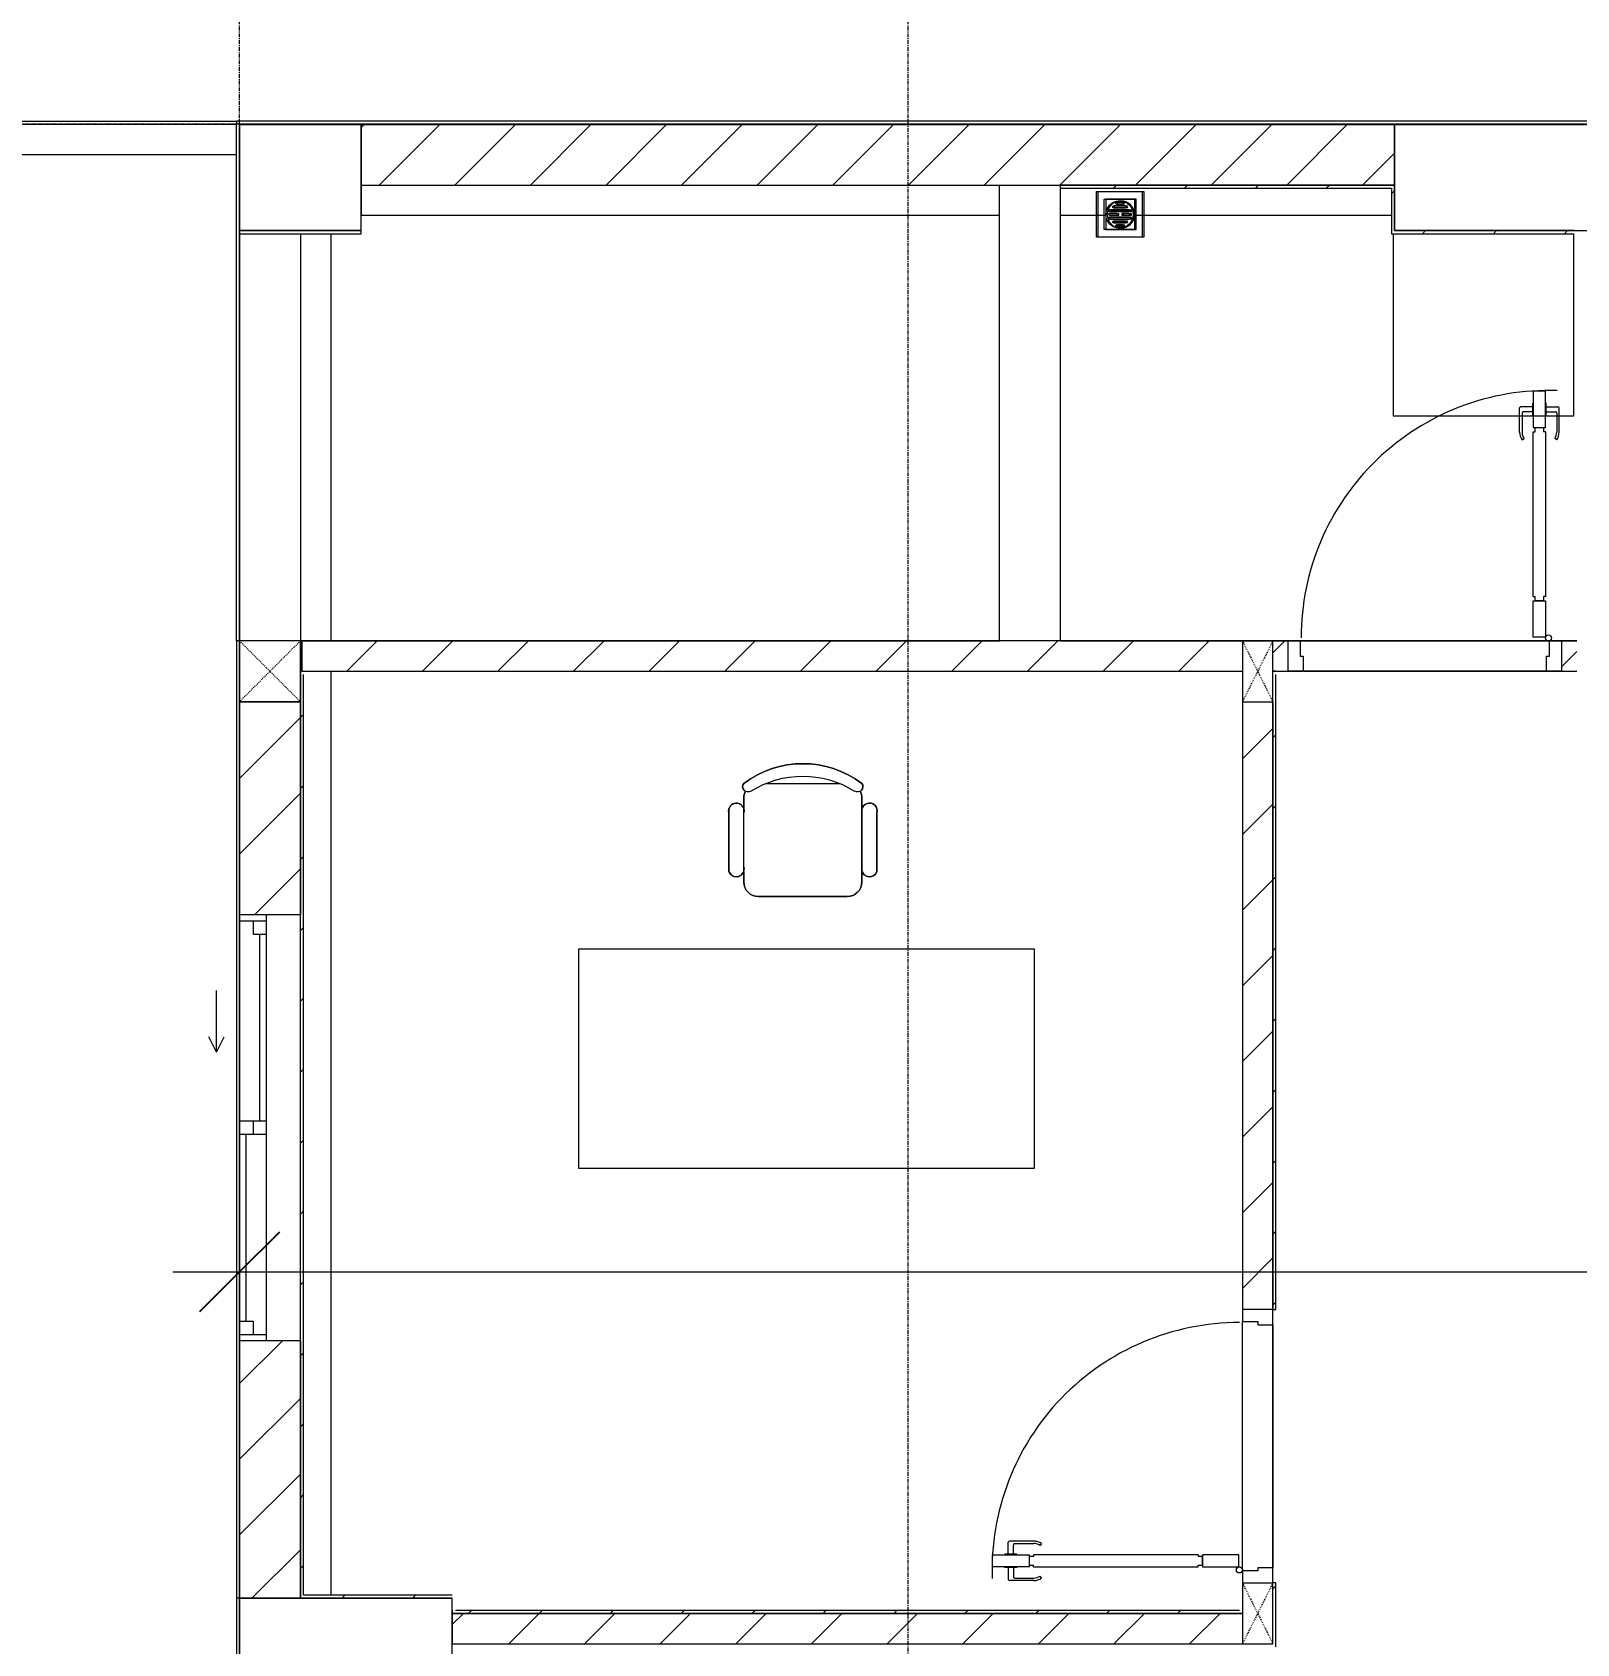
# Model space of a CAD drawing. Header units: millimetres. Extents: x 5357 to 201988, y -16345 to 109895.
# Drawn here: x 105270 to 110353, y 73237 to 78540 of the extents above; entities that cross this region are included whole.
import ezdxf

# ---------------------------------------------------------------- set-up
doc = ezdxf.new("R2010")
doc.units = ezdxf.units.MM
doc.linetypes.add('Dash', pattern=[6, 3, -3])
doc.linetypes.add('Grid Line', pattern=[22.225, 12.7, -3.175, 3.175, -3.175])
for name, color, linetype, lineweight in [('0-1', 7, 'Continuous', 5), ('A-ANNO-DIMS', 211, 'Continuous', 9), ('A-ANNO-DIMS-220', 211, 'Continuous', 9), ('A-CLNG', 13, 'Continuous', 9), ('A-DETL-GENF-1', 53, 'Continuous', 9), ('A-DETL-THIN', 151, 'Continuous', 9), ('A-DOOR-1', 53, 'Continuous', 9), ('A-FLOR-1', 10, 'Continuous', 9), ('A-FLOR-2', 53, 'Continuous', 9), ('A-GLAZ', 151, 'Continuous', 9), ('A-WALL', 113, 'Continuous', 9), ('A-WALL-1', 9, 'Continuous', 18), ('A-WALL-2', 53, 'Continuous', 9), ('A-WALL-4', 113, 'Continuous', 18), ('A-WALL-PATT-1', 10, 'Continuous', 9), ('A-WALL-PATT-2', 53, 'Continuous', 9), ('A-WALL-PATT-3', 111, 'Continuous', 9), ('G-IMPT', 8, 'Continuous', 9), ('G-IMPT-1', 254, 'Continuous', 9), ('I-FURN', 30, 'Continuous', 9), ('I-FURN-1', 53, 'Continuous', 9), ('I-WALL-1', 9, 'Continuous', 18), ('I-WALL-3', 2, 'Continuous', 18), ('L-SITE-WALL-1', 10, 'Continuous', 9), ('M-EQPM', 50, 'Continuous', 9), ('M-EQPM-1', 53, 'Continuous', 9), ('S-COLS', 52, 'Continuous', 9), ('S-COLS-2', 9, 'Continuous', 18), ('S-COLS-4', 53, 'Continuous', 9), ('S-COLS-5', 52, 'Continuous', 18), ('S-COLS-6', 52, 'Dash', 9), ('S-COLS-HDLN', 52, 'Dash', 9), ('S-COLS-HDLN-1', 53, 'Dash', 9), ('S-GRID-1', 1, 'Grid Line', 9)]:
    doc.layers.add(name, color=color, linetype=linetype, lineweight=lineweight)
doc.styles.add('Arial_4', font='arial_0.ttf', dxfattribs={"width": 0.9, "height": 660})
doc.dimstyles.new('1_Dim_chi_tiet_khu_đất_2', dxfattribs={"dimscale": 304.8, "dimtxt": 673.371204, "dimasz": 0.866142, "dimexe": 0.721785, "dimexo": 0.0625, "dimgap": 0.072178, "dimtad": 1, "dimdec": 0, "dimrnd": 5, "dimzin": 0, "dimdsep": 46, "dimtxsty": 'Arial_4', "dimblk1": 'OBLIQUE', "dimblk2": 'OBLIQUE', "dimsah": 1, "dimcen": 0.09, "dimdle": 0.721785, "dimazin": 0, "dimtfac": 1, "dimtdec": 4, "dimtix": 1, "dimtmove": 0, "dimatfit": 3, "dimfxl": 2.165354, "dimfxlon": 1, "dimtvp": 1, "dimtolj": 1, "dimtzin": 0, "dimarcsym": 2})
pattern_1 = [(45, (0, 0), (-124.4508, 124.4508), [])]
pattern_2 = [(45, (0, 0), (-116.67262, 116.67262), [])]

# ---------------------------------------------------------------- blocks, each defined once
blk = doc.blocks.new('NCV_TKTC_KET CAU_rvt-1-TKCS_MB SÂN ĐƯỜNG NỘI BỘ')
at = {"layer": 'A-FLOR-1'}
for p, q in [((106152.6, 76536.9), (106157.6, 76536.9)), ((106157.6, 76536.9), (106152.6, 76536.9)), ((106152.6, 76536.9), (106157.6, 76536.9)), ((106157.6, 76536.9), (108452.6, 76536.9)), ((108452.6, 76536.9), (106157.6, 76536.9)), ((108244.1, 76536.9), (108452.6, 76536.9)), ((108652.6, 76536.9), (109402.6, 76536.9)), ((109402.6, 76536.9), (108652.6, 76536.9)), ((108652.6, 76536.9), (109402.6, 76536.9)), ((109402.6, 76536.9), (109442.6, 76536.9)), ((109442.6, 76536.9), (109402.6, 76536.9)), ((109402.6, 76536.9), (109442.6, 76536.9)), ((109442.6, 76536.9), (110262.6, 76536.9)), ((110262.6, 76536.9), (109442.6, 76536.9)), ((109442.6, 76536.9), (110262.6, 76536.9)), ((110262.6, 76536.9), (110302.6, 76536.9)), ((110302.6, 76536.9), (110262.6, 76536.9)), ((110262.6, 76536.9), (110302.6, 76536.9)), ((110302.6, 76536.9), (110352.6, 76536.9)), ((110352.6, 76536.9), (110302.6, 76536.9)), ((110302.6, 76536.9), (110352.6, 76536.9))]:
    blk.add_line(p, q, dxfattribs=at)
at = {"layer": 'A-FLOR-2'}
blk.add_line((106157.6, 76536.9), (106152.6, 76536.9), dxfattribs=at)
at = {"layer": 'L-SITE-WALL-1'}
blk.add_line((106352.6, 78036.9), (106352.6, 77936.9), dxfattribs=at)
at = {"layer": 'S-COLS-2'}
for p, q in [((106352.6, 78236.9), (105952.6, 78236.9)), ((105952.6, 78235.3), (105952.6, 77886.9)), ((106352.6, 77886.9), (106352.6, 78235.3)), ((110452.5, 78236.9), (109752.5, 78236.9)), ((109752.5, 78235.3), (109752.5, 77886.9)), ((105952.6, 77886.9), (106352.6, 77886.9)), ((109752.5, 77886.9), (110452.5, 77886.9)), ((106652.6, 73386.9), (105952.6, 73386.9)), ((105952.6, 73386.9), (105952.6, 73036.9)), ((106652.6, 73036.9), (106652.6, 73386.9))]:
    blk.add_line(p, q, dxfattribs=at)
blk = doc.blocks.new('DOOR_CW_01 CANH MO-PANEL KINH - DIW_01-900x2200-CỬA GỖ VÂN LAMINATE-553393-TKCS_MB SÂN ĐƯỜNG NỘI BỘ')
at = {"layer": 'A-DETL-GENF-1'}
for p, q in [((-397, 872), (-357, 872)), ((-397, 752), (-397, 872)), ((-357, 872), (-357, 752)), ((-442, 737), (-442, 816.5)), ((-399, 820.5), (-438, 820.5)), ((-434, 799.5), (-434, 737)), ((-399, 803.5), (-430, 803.5)), ((-399, 831.8), (-397, 831.8)), ((-399, 792.2), (-399, 831.8)), ((-397, 792.2), (-397, 831.8)), ((-357, 792.2), (-357, 831.8)), ((-355, 831.8), (-357, 831.8)), ((-355, 792.2), (-355, 831.8)), ((-355, 820.5), (-316, 820.5)), ((-355, 803.5), (-324, 803.5)), ((-320, 799.5), (-320, 737)), ((-312, 737), (-312, 816.5)), ((-397, 792.2), (-399, 792.2)), ((-357, 752), (-397, 752)), ((-363, 752), (-391, 752)), ((-391, 752), (-391, 738)), ((-363, 738), (-363, 752)), ((-357, 792.2), (-355, 792.2)), ((-433.9, 711.2), (-427.3, 715.8)), ((-397, 738), (-391, 738)), ((-397, 738), (-397, 196)), ((-357, 738), (-363, 738)), ((-357, 196), (-357, 738)), ((-320.1, 711.2), (-326.7, 715.8)), ((-397, 196), (-391, 196)), ((-357, 182), (-397, 182)), ((-397, 182), (-397, 62)), ((-391, 196), (-391, 182)), ((-391, 182), (-363, 182)), ((-357, 196), (-363, 196)), ((-363, 182), (-363, 196)), ((-357, 62), (-357, 182)), ((-397, 62), (-357, 62))]:
    blk.add_line(p, q, dxfattribs=at)
blk.add_circle((-407, 60), 10, dxfattribs=at)
for centre, radius, start, end in [((-407, 60), 814, 360, 92), ((-438, 816.5), 4, 90, 180), ((-430, 799.5), 4, 90, 180), ((-324, 799.5), 4, 360, 90), ((-316, 816.5), 4, 0, 90), ((-397, 737), 45, 180, 215), ((-397, 737), 37, 180, 215), ((-357, 737), 37, 325, 0), ((-357, 737), 45, 325, 0)]:
    blk.add_arc(centre, radius, start, end, dxfattribs=at)
at = {"layer": 'A-DOOR-1'}
for p, q in [((-410, 50), (-450, 50)), ((-450, 50), (-450, -50)), ((-410, 0), (-410, 50)), ((-400, 0), (-410, 0)), ((-407, 50), (-382, 50)), ((-400, -50), (-400, 0)), ((410, 0), (400, 0)), ((400, 0), (400, -50)), ((450, 50), (410, 50)), ((410, 50), (410, 0)), ((450, -50), (450, 50)), ((-450, -50), (-400, -50)), ((400, -50), (450, -50))]:
    blk.add_line(p, q, dxfattribs=at)
blk = doc.blocks.new('BAN LV A - BAN LV A_dwg_ban hoc2-348006-TKCS_MB SÂN ĐƯỜNG NỘI BỘ')
at = {"layer": 'I-FURN'}
for p, q in [((145.8, 437.4), (-145.8, 437.4)), ((-194.4, 388.8), (-194.4, 113.4)), ((194.4, 113.4), (194.4, 388.8)), ((-243, 354.4), (-243, 162)), ((194.4, 351.4), (194.4, 150.8)), ((243.7, 162), (243.7, 354.4)), ((-120.5, 64.8), (120.5, 64.8))]:
    blk.add_line(p, q, dxfattribs=at)
at = {"layer": 'I-FURN', "flags": 128}
blk.add_lwpolyline([(-737.8, 610.5), (-737.8, 1330.5), (-154.9, 1330.5), (762.2, 1330.5), (762.2, 610.5)], close=True, dxfattribs=at)
at = {"layer": 'I-FURN'}
for centre, radius, start, end in [((-145.8, 388.8), 48.6, 90, 180), ((145.8, 388.8), 48.6, 360, 90), ((-218.7, 347.3), 25.3, 343.7398, 163.7398), ((219.4, 347.3), 25.3, 16.2602, 170.7054), ((-218.7, 154.9), 25.3, 163.7398, 16.2602), ((219.4, 154.9), 25.3, 189.2946, 16.2602), ((-145.8, 113.4), 48.6, 180, 207.5844), ((145.8, 113.4), 48.6, 332.4156, 0), ((-180.2, 75.4), 17.8, 57.9726, 216.6901), ((0, 324), 324, 233.1301, 306.8699), ((0, 359.3), 318.2, 237.5758, 302.4242), ((180.2, 75.4), 17.8, 323.3099, 122.0274)]:
    blk.add_arc(centre, radius, start, end, dxfattribs=at)
blk = doc.blocks.new('BAN LV A - BAN LV A_dwg-348005-TKCS_MB SÂN ĐƯỜNG NỘI BỘ')
at = {"extrusion": (0, 0, -1), "zscale": -1, "rotation": 180}
blk.add_blockref('BAN LV A - BAN LV A_dwg_ban hoc2-348006-TKCS_MB SÂN ĐƯỜNG NỘI BỘ', (-729, 1383.7), dxfattribs=at)
blk = doc.blocks.new('BAN LV A - BAN LV A-348231-TKCS_MB SÂN ĐƯỜNG NỘI BỘ')
at = {"layer": 'I-FURN-1'}
for p, q in [((486, 1221.7), (486, 1029.3)), ((534.6, 1270.3), (534.6, 1235.9)), ((923.4, 1232.9), (923.4, 1270.3)), ((972.7, 1029.3), (972.7, 1221.7)), ((534.6, 1029.3), (534.6, 994.9)), ((923.4, 994.9), (923.4, 1032.3)), ((583.2, 946.3), (874.8, 946.3)), ((1491.2, 773.2), (-8.8, 773.2)), ((-8.8, 773.2), (-8.8, 53.2)), ((1491.2, 53.2), (1491.2, 773.2)), ((-8.8, 53.2), (1491.2, 53.2))]:
    blk.add_line(p, q, dxfattribs=at)
for centre, radius, start, end in [((729, 1059.7), 324, 53.1301, 126.8699), ((548.9, 1308.3), 17.8, 143.3099, 240.596), ((583.2, 1270.3), 48.6, 152.4156, 180), ((909.2, 1308.3), 17.8, 299.404, 36.6901), ((874.8, 1270.3), 48.6, 360, 27.5844), ((510.3, 1228.8), 25.3, 16.2602, 196.2602), ((948.4, 1228.8), 25.3, 343.7398, 170.7054), ((510.3, 1036.4), 25.3, 196.2602, 343.7398), ((948.4, 1036.4), 25.3, 189.2946, 343.7398), ((583.2, 994.9), 48.6, 180, 270), ((874.8, 994.9), 48.6, 270, 360)]:
    blk.add_arc(centre, radius, start, end, dxfattribs=at)
blk.add_blockref('BAN LV A - BAN LV A_dwg-348005-TKCS_MB SÂN ĐƯỜNG NỘI BỘ', (0, 0))
blk = doc.blocks.new('MAY GIAT - MAY GIAT_dwg-V197-TKCS_MB SÂN ĐƯỜNG NỘI BỘ')
at = {"layer": 'G-IMPT-1'}
blk.add_line((605, 596.6), (5, 596.6), dxfattribs=at)
at = {"layer": 'G-IMPT-1', "flags": 128}
blk.add_lwpolyline([(5, 596.6), (5, 2.3), (605, 2.3)], dxfattribs=at)
blk = doc.blocks.new('MAY GIAT - MAY GIAT-V198-TKCS_MB SÂN ĐƯỜNG NỘI BỘ')
at = {"layer": 'I-FURN-1'}
for p, q in [((5, 596.6), (5, 2.3)), ((605, 596.6), (5, 596.6)), ((5, 2.3), (605, 2.3))]:
    blk.add_line(p, q, dxfattribs=at)
blk.add_blockref('MAY GIAT - MAY GIAT_dwg-V197-TKCS_MB SÂN ĐƯỜNG NỘI BỘ', (0, 0))
blk = doc.blocks.new('THU NUOC - THU NUOC-V103-TKCS_MB SÂN ĐƯỜNG NỘI BỘ')
at = {"layer": 'M-EQPM-1'}
for p, q in [((-66.3, -70.6), (-66.3, 79.4)), ((-66.3, 79.4), (83.7, 79.4)), ((58.7, 54.4), (-41.3, 54.4)), ((-41.3, 54.4), (-41.3, -45.6)), ((58.7, -45.6), (58.7, 54.4)), ((83.7, 79.4), (83.7, -70.6)), ((-23.3, 19.6), (40.9, 19.6)), ((40.9, 13.6), (-23.3, 13.6)), ((-23.3, 7.2), (0.7, 7.2)), ((0.7, 1.2), (-23.3, 1.2)), ((-11, 32.1), (28.5, 32.1)), ((28.5, 26.1), (-11, 26.1)), ((-1.1, 44.5), (18.5, 44.5)), ((18.5, 38.5), (-1.1, 38.5)), ((0.7, 7.2), (0.7, 1.2)), ((16.7, 1.2), (16.7, 7.2)), ((16.7, 7.2), (40.9, 7.2)), ((40.9, 1.2), (16.7, 1.2)), ((-41.3, -45.6), (58.7, -45.6)), ((-23.3, -4.8), (40.9, -4.8)), ((40.9, -10.8), (-23.3, -10.8)), ((-11, -17.3), (28.5, -17.3)), ((28.5, -23.3), (-11, -23.3)), ((-1.1, -29.6), (18.5, -29.6)), ((18.5, -35.6), (-1.1, -35.6)), ((83.7, -70.6), (-66.3, -70.6))]:
    blk.add_line(p, q, dxfattribs=at)
for centre, radius, start, end in [((8.7, 4.4), 45, 0, 180), ((8.7, 4.4), 45, 360, 180), ((8.7, 4.4), 45, 180, 0), ((8.7, 4.4), 45, 180, 360), ((-23.3, 16.6), 3, 90, 270), ((-23.3, 4.2), 3, 90, 270), ((-11, 29.1), 3, 90, 270), ((-1.1, 41.5), 3, 90, 270), ((18.5, 41.5), 3, 270, 90), ((28.5, 29.1), 3, 270, 90), ((40.9, 16.6), 3, 270, 90), ((40.9, 4.2), 3, 270, 90), ((-23.3, -7.8), 3, 90, 270), ((-11, -20.3), 3, 90, 270), ((-1.1, -32.6), 3, 90, 270), ((18.5, -32.6), 3, 270, 90), ((28.5, -20.3), 3, 270, 90), ((40.9, -7.8), 3, 270, 90)]:
    blk.add_arc(centre, radius, start, end, dxfattribs=at)
blk = doc.blocks.new('G1_SOF - BO TRU - 100x200-V112-TKCS_MB SÂN ĐƯỜNG NỘI BỘ')
at = {"layer": 'S-COLS-2'}
for p, q in [((-50, 100), (-50, -100)), ((50, -100), (50, 100)), ((-50, -100), (50, -100))]:
    blk.add_line(p, q, dxfattribs=at)
at = {"layer": 'S-COLS-HDLN-1'}
for p, q in [((50, 100), (-50, -100)), ((-50, 100), (50, -100))]:
    blk.add_line(p, q, dxfattribs=at)
blk = doc.blocks.new('DOOR_CW_01 CANH MO-PANEL KINH - DIG_01-900x2200-CỬA NHÔM KÍNH-400860-TKCS_MB SÂN ĐƯỜNG NỘI BỘ')
at = {"layer": 'A-DETL-GENF-1'}
for p, q in [((-397, -182), (-397, -62)), ((-397, -62), (-357, -62)), ((-357, -62), (-357, -182)), ((-357, -182), (-397, -182)), ((-397, -196), (-391, -196)), ((-397, -738), (-397, -196)), ((-391, -196), (-391, -182)), ((-391, -182), (-363, -182)), ((-363, -182), (-363, -196)), ((-357, -196), (-363, -196)), ((-357, -196), (-357, -738)), ((-442, -737), (-442, -816.5)), ((-434, -799.5), (-434, -737)), ((-433.9, -711.2), (-427.3, -715.8)), ((-397, -738), (-391, -738)), ((-391, -752), (-391, -738)), ((-357, -738), (-363, -738)), ((-363, -738), (-363, -752)), ((-320.1, -711.2), (-326.7, -715.8)), ((-320, -799.5), (-320, -737)), ((-312, -737), (-312, -816.5)), ((-399, -792.2), (-399, -831.8)), ((-397, -792.2), (-399, -792.2)), ((-357, -752), (-397, -752)), ((-397, -752), (-397, -872)), ((-397, -792.2), (-397, -831.8)), ((-363, -752), (-391, -752)), ((-357, -872), (-357, -752)), ((-357, -792.2), (-357, -831.8)), ((-357, -792.2), (-355, -792.2)), ((-355, -792.2), (-355, -831.8)), ((-399, -820.5), (-438, -820.5)), ((-399, -803.5), (-430, -803.5)), ((-399, -831.8), (-397, -831.8)), ((-355, -831.8), (-357, -831.8)), ((-355, -803.5), (-324, -803.5)), ((-355, -820.5), (-316, -820.5)), ((-397, -872), (-357, -872))]:
    blk.add_line(p, q, dxfattribs=at)
blk.add_circle((-407, -60), 10, dxfattribs=at)
for centre, radius, start, end in [((-407, -60), 814, 268, 0), ((-397, -737), 45, 145, 180), ((-397, -737), 37, 145, 180), ((-357, -737), 37, 0, 35), ((-357, -737), 45, 360, 35), ((-438, -816.5), 4, 180, 270), ((-430, -799.5), 4, 180, 270), ((-324, -799.5), 4, 270, 0), ((-316, -816.5), 4, 270, 0)]:
    blk.add_arc(centre, radius, start, end, dxfattribs=at)
at = {"layer": 'A-DOOR-1'}
for p, q in [((-450, -50), (-450, 50)), ((-450, 50), (-400, 50)), ((-400, 50), (-400, 0)), ((400, 0), (400, 50)), ((400, 50), (450, 50)), ((450, 50), (450, -50)), ((-410, -50), (-450, -50)), ((-410, 0), (-410, -50)), ((-400, 0), (-410, 0)), ((-407, -50), (-382, -50)), ((410, 0), (400, 0)), ((410, -50), (410, 0)), ((450, -50), (410, -50))]:
    blk.add_line(p, q, dxfattribs=at)
blk = doc.blocks.new('G1_SOF - BO TRU - 100x200-V106-TKCS_MB SÂN ĐƯỜNG NỘI BỘ')
at = {"layer": 'S-COLS-2'}
for p, q in [((50, 100), (-50, 100)), ((-50, 100), (-50, -100)), ((50, -100), (50, 100)), ((-50, -100), (50, -100))]:
    blk.add_line(p, q, dxfattribs=at)
at = {"layer": 'S-COLS-HDLN-1'}
for p, q in [((50, 100), (-50, -100)), ((-50, 100), (50, -100))]:
    blk.add_line(p, q, dxfattribs=at)
blk = doc.blocks.new('NCV_TKTC_TANG 1_rvt-1-TKCS_MB SÂN ĐƯỜNG NỘI BỘ')
at = {"layer": 'A-WALL-PATT-1'}
h = blk.add_hatch(dxfattribs=at)
h.set_pattern_fill('FP_1', color=256, style=0, pattern_type=2)
h.set_pattern_definition(pattern_1)
h.paths.add_polyline_path([(106538.3, 76436.9), (109252.6, 76436.9), (109252.6, 76536.9), (106157.6, 76536.9), (106157.6, 76436.9), (106319.2, 76436.9)])
h = blk.add_hatch(dxfattribs=at)
h.set_pattern_fill('FP_1', color=256, style=0, pattern_type=2)
h.set_pattern_definition(pattern_1)
h.paths.add_polyline_path([(109362.6, 76436.9), (109402.6, 76436.9), (109402.6, 76536.9), (109352.6, 76536.9), (109352.6, 76436.9)])
h.paths.add_polyline_path([(110342.6, 76436.9), (110352.6, 76436.9), (110352.6, 76536.9), (110302.6, 76536.9), (110302.6, 76436.9)])
h = blk.add_hatch(dxfattribs=at)
h.set_pattern_fill('FP_1', color=256, style=0, pattern_type=2)
h.set_pattern_definition(pattern_1)
h.paths.add_polyline_path([(109352.6, 74336.9), (109352.6, 76336.9), (109252.6, 76336.9), (109252.6, 74336.9), (109302.6, 74336.9)])
h = blk.add_hatch(dxfattribs=at)
h.set_pattern_fill('FP_1', color=256, style=0, pattern_type=2)
h.set_pattern_definition(pattern_1)
h.paths.add_polyline_path([(108244.1, 73236.9), (109252.6, 73236.9), (109252.6, 73336.9), (106652.6, 73336.9), (106652.6, 73236.9), (108152.6, 73236.9)])
at = {"layer": 'A-WALL-PATT-2'}
h = blk.add_hatch(dxfattribs=at)
h.set_pattern_fill('FP_2', color=256, style=0, pattern_type=2)
h.set_pattern_definition(pattern_2)
h.paths.add_polyline_path([(109742.6, 78026.9), (109752.5, 78026.9), (109752.5, 78036.9), (108652.6, 78036.9), (108652.6, 78026.9), (109454.5, 78026.9)])
h = blk.add_hatch(dxfattribs=at)
h.set_pattern_fill('FP_2', color=256, style=0, pattern_type=2)
h.set_pattern_definition(pattern_2)
h.paths.add_polyline_path([(109752.6, 77876.9), (109752.5, 78026.9), (109742.6, 78026.9), (109744.5, 77876.9), (109752.5, 77876.9)])
h = blk.add_hatch(dxfattribs=at)
h.set_pattern_fill('FP_2', color=256, style=0, pattern_type=2)
h.set_pattern_definition(pattern_2)
h.paths.add_polyline_path([(110342.6, 77876.9), (110342.6, 77886.9), (109752.6, 77886.9), (109752.6, 77876.9), (110059.7, 77876.9)])
h = blk.add_hatch(dxfattribs=at)
h.set_pattern_fill('FP_2', color=256, style=0, pattern_type=2)
h.set_pattern_definition(pattern_2)
h.paths.add_polyline_path([(106152.6, 73386.9), (106162.6, 73386.9), (106162.6, 76426.9), (106152.6, 76426.9), (106152.6, 74235.3)])
h = blk.add_hatch(dxfattribs=at)
h.set_pattern_fill('FP_2', color=256, style=0, pattern_type=2)
h.set_pattern_definition(pattern_2)
h.paths.add_polyline_path([(109352.6, 73226.9), (109362.6, 73226.9), (109362.6, 73436.9), (109352.6, 73436.9), (109352.6, 73236.9)])
h.paths.add_polyline_path([(109352.6, 74336.9), (109362.6, 74336.9), (109362.6, 76436.9), (109352.6, 76436.9), (109352.6, 74390.4)])
h = blk.add_hatch(dxfattribs=at)
h.set_pattern_fill('FP_2', color=256, style=0, pattern_type=2)
h.set_pattern_definition(pattern_2)
h.paths.add_polyline_path([(106652.6, 73386.9), (106650.9, 73396.9), (106162.6, 73396.9), (106162.6, 73386.9), (106252.6, 73386.9)])
h = blk.add_hatch(dxfattribs=at)
h.set_pattern_fill('FP_2', color=256, style=0, pattern_type=2)
h.set_pattern_definition(pattern_2)
h.paths.add_polyline_path([(107033.7, 73336.9), (109252.6, 73336.9), (109252.6, 73346.9), (106652.6, 73346.9), (106652.6, 73336.9), (106668.7, 73336.9)])
at = {"layer": 'A-FLOR-1'}
for p, q in [((109362.6, 76436.9), (109402.6, 76436.9)), ((109402.6, 76436.9), (109452.6, 76436.9)), ((109454.5, 76436.9), (110252.6, 76436.9)), ((110252.6, 76436.9), (110302.6, 76436.9)), ((110302.6, 76436.9), (110352.6, 76436.9)), ((109352.6, 74336.9), (109352.6, 74390.4)), ((109352.6, 73486.9), (109352.6, 74286.9)), ((107352.6, 73236.9), (109352.6, 73236.9))]:
    blk.add_line(p, q, dxfattribs=at)
at = {"layer": 'A-FLOR-2'}
for p, q in [((110252.6, 76436.9), (109454.5, 76436.9)), ((109352.6, 74286.9), (109352.6, 73486.9))]:
    blk.add_line(p, q, dxfattribs=at)
at = {"layer": 'A-WALL-1'}
for p, q in [((109252.6, 76536.9), (106157.6, 76536.9)), ((106157.6, 76536.9), (106157.6, 76436.9)), ((106157.6, 76436.9), (109252.6, 76436.9)), ((109352.6, 76436.9), (109362.6, 76436.9)), ((110342.6, 76436.9), (110352.6, 76436.9)), ((109252.6, 73336.9), (106652.6, 73336.9)), ((106652.6, 73336.9), (106652.6, 73236.9)), ((106652.6, 73236.9), (109252.6, 73236.9))]:
    blk.add_line(p, q, dxfattribs=at)
at = {"layer": 'A-WALL-2'}
for p, q in [((108452.6, 76536.9), (108452.6, 78036.9)), ((108652.6, 78026.9), (108652.6, 76536.9)), ((109402.6, 76536.9), (109352.6, 76536.9)), ((109442.6, 76536.9), (110262.6, 76536.9)), ((110352.6, 76536.9), (110302.6, 76536.9)), ((109362.6, 76436.9), (109402.6, 76436.9)), ((110252.6, 76436.9), (109454.5, 76436.9)), ((110302.6, 76436.9), (110342.6, 76436.9)), ((109252.6, 76336.9), (109252.6, 74336.9)), ((109352.6, 74336.9), (109352.6, 76336.9)), ((109352.6, 76336.9), (109352.6, 74336.9)), ((109252.6, 73476.9), (109252.6, 74296.9)), ((109352.6, 74286.9), (109352.6, 73486.9))]:
    blk.add_line(p, q, dxfattribs=at)
at = {"layer": 'I-WALL-1'}
for p, q in [((109752.6, 78036.9), (108652.6, 78036.9)), ((108652.6, 78036.9), (108652.6, 78026.9)), ((108652.6, 78026.9), (109742.6, 78026.9)), ((109742.6, 78026.9), (109742.6, 77876.9)), ((109752.6, 78026.9), (109752.6, 78036.9)), ((109752.6, 77886.9), (109752.6, 78026.9)), ((109742.6, 77876.9), (109752.6, 77876.9)), ((110342.6, 77886.9), (109752.6, 77886.9)), ((109752.6, 77876.9), (110342.6, 77876.9)), ((106152.6, 76426.9), (106152.6, 75635.3)), ((106162.6, 73396.9), (106162.6, 76426.9)), ((109362.6, 76436.9), (109352.6, 76436.9)), ((109362.6, 74336.9), (109362.6, 76426.9)), ((109352.6, 74336.9), (109362.6, 74336.9)), ((106152.6, 74235.3), (106152.6, 73386.9)), ((106652.6, 73396.9), (106162.6, 73396.9)), ((109362.6, 73436.9), (109352.6, 73436.9)), ((109362.6, 73226.9), (109362.6, 73436.9)), ((106152.6, 73386.9), (106162.6, 73386.9)), ((106162.6, 73386.9), (106652.6, 73386.9)), ((106652.6, 73346.9), (106652.6, 73336.9)), ((109242.6, 73346.9), (106662.6, 73346.9)), ((106652.6, 73336.9), (109252.6, 73336.9))]:
    blk.add_line(p, q, dxfattribs=at)
at = {"layer": 'A-DOOR-1'}
for name, p, rotation in [('DOOR_CW_01 CANH MO-PANEL KINH - DIG_01-900x2200-CỬA NHÔM KÍNH-400860-TKCS_MB SÂN ĐƯỜNG NỘI BỘ', (109852.6, 76486.9), 180), ('DOOR_CW_01 CANH MO-PANEL KINH - DIW_01-900x2200-CỬA GỖ VÂN LAMINATE-553393-TKCS_MB SÂN ĐƯỜNG NỘI BỘ', (109302.6, 73886.9), 89.9999999999992)]:
    blk.add_blockref(name, p, dxfattribs=dict(at, rotation=rotation))
at = {"layer": 'I-FURN-1', "rotation": 89.99999999999902}
blk.add_blockref('MAY GIAT - MAY GIAT-V198-TKCS_MB SÂN ĐƯỜNG NỘI BỘ', (110344.8, 77272), dxfattribs=at)
at = {"layer": 'I-FURN-1'}
blk.add_blockref('BAN LV A - BAN LV A-348231-TKCS_MB SÂN ĐƯỜNG NỘI BỘ', (107076.9, 74749.2), dxfattribs=at)
at = {"layer": 'M-EQPM-1'}
blk.add_blockref('THU NUOC - THU NUOC-V103-TKCS_MB SÂN ĐƯỜNG NỘI BỘ', (108843.9, 77935.9), dxfattribs=at)
at = {"layer": 'S-COLS-4'}
for name, p in [('G1_SOF - BO TRU - 100x200-V106-TKCS_MB SÂN ĐƯỜNG NỘI BỘ', (109302.6, 76436.9)), ('G1_SOF - BO TRU - 100x200-V112-TKCS_MB SÂN ĐƯỜNG NỘI BỘ', (109302.6, 73336.9))]:
    blk.add_blockref(name, p, dxfattribs=at)
blk = doc.blocks.new('1_FAMILY RVT - W01-WxH 1400x1400xmm-389822-TKCS_MB SÂN ĐƯỜNG NỘI BỘ')
at = {"layer": 'A-GLAZ'}
for p, q in [((248.4, 172.39), (299.2, 197.79)), ((248.4, 172.39), (299.2, 146.99)), ((248.4, 172.39), (451.6, 172.39)), ((-700, 96.19), (-700, -103.81)), ((700, 96.19), (-700, 96.19)), ((-700, 96.19), (-636.5, 96.19)), ((-680.95, 96.19), (-680.95, 7.29)), ((-636.5, 96.19), (-22.225, 96.19)), ((-636.5, 96.19), (-636.5, 51.74)), ((-636.5, 73.965), (-22.225, 73.965)), ((-22.225, 7.29), (-22.225, 96.19)), ((-22.225, 96.19), (22.225, 96.19)), ((22.225, 96.19), (680.95, 96.19)), ((22.225, 96.19), (22.225, 7.29)), ((680.95, 96.19), (700, 96.19)), ((680.95, 96.19), (680.95, 7.29)), ((700, -103.81), (700, 96.19)), ((-700, 7.29), (-680.95, 7.29)), ((-636.5, 51.74), (-680.95, 51.74)), ((-680.95, 7.29), (-22.225, 7.29)), ((22.225, 51.74), (-22.225, 51.74)), ((-22.225, 7.29), (22.225, 7.29)), ((22.225, 29.515), (636.5, 29.515)), ((22.225, 7.29), (636.5, 7.29)), ((636.5, 51.74), (636.5, 7.29)), ((680.95, 51.74), (636.5, 51.74)), ((636.5, 7.29), (700, 7.29)), ((-700, -103.81), (700, -103.81))]:
    blk.add_line(p, q, dxfattribs=at)
blk = doc.blocks.new('TKTC_XREF_251221_MB TANG 1 - TKTC_XREF_260130_MB TANG 1_dwg_THU NUOC - THU NUOC-444531-TKCS_MB TẦNG 1-4202124-TKCS_MB SÂN ĐƯỜNG NỘI BỘ')
at = {"layer": 'M-EQPM'}
for p, q in [((-23.3, 10.8), (40.9, 10.8)), ((40.9, 4.8), (-23.3, 4.8)), ((-11, 23.3), (28.5, 23.3)), ((28.5, 17.3), (-11, 17.3)), ((-1.1, 35.6), (18.5, 35.6)), ((18.5, 29.6), (-1.1, 29.6)), ((-23.3, -13.6), (40.9, -13.6)), ((40.9, -19.6), (-23.3, -19.6)), ((-11, -26.1), (28.5, -26.1)), ((28.5, -32.1), (-11, -32.1)), ((-1.1, -38.5), (18.5, -38.5)), ((18.5, -44.5), (-1.1, -44.5))]:
    blk.add_line(p, q, dxfattribs=at)
at = {"layer": 'M-EQPM', "flags": 128}
for points in [[(83.7, -79.4), (83.7, 70.6), (-66.3, 70.6), (-66.3, -79.4)], [(58.7, -54.4), (58.7, 45.6), (-41.3, 45.6), (-41.3, -54.4)]]:
    blk.add_lwpolyline(points, close=True, dxfattribs=at)
for points in [[(-23.3, -1.2), (0.7, -1.2), (0.7, -7.2), (-23.3, -7.2)], [(40.9, -7.2), (16.7, -7.2), (16.7, -1.2), (40.9, -1.2)]]:
    blk.add_lwpolyline(points, dxfattribs=at)
at = {"layer": 'M-EQPM'}
for centre, radius, start, end in [((8.7, -4.4), 45, 360, 180), ((8.7, -4.4), 45, 360, 180), ((-23.3, 7.8), 3, 90, 270), ((-11, 20.3), 3, 90, 270), ((-1.1, 32.6), 3, 90, 270), ((18.5, 32.6), 3, 270, 90), ((28.5, 20.3), 3, 270, 90), ((40.9, 7.8), 3, 270, 90), ((8.7, -4.4), 45, 180, 360), ((8.7, -4.4), 45, 180, 360), ((-23.3, -4.2), 3, 90, 270), ((-23.3, -16.6), 3, 90, 270), ((-11, -29.1), 3, 90, 270), ((-1.1, -41.5), 3, 90, 270), ((18.5, -41.5), 3, 270, 90), ((28.5, -29.1), 3, 270, 90), ((40.9, -4.2), 3, 270, 90), ((40.9, -16.6), 3, 270, 90)]:
    blk.add_arc(centre, radius, start, end, dxfattribs=at)
blk = doc.blocks.new('TKTC_XREF_251221_MB TANG 1 - TKTC_XREF_260130_MB TANG 1_dwg-4202109-TKCS_MB SÂN ĐƯỜNG NỘI BỘ')
at = {"layer": 'G-IMPT'}
blk.add_line((-97199.1, -323469.7), (-97199.1, -324809.7), dxfattribs=at)
at = {"extrusion": (0, 0, -1), "zscale": -1}
blk.add_blockref('TKTC_XREF_251221_MB TANG 1 - TKTC_XREF_260130_MB TANG 1_dwg_THU NUOC - THU NUOC-444531-TKCS_MB TẦNG 1-4202124-TKCS_MB SÂN ĐƯỜNG NỘI BỘ', (94295.3, -323401.9), dxfattribs=at)
blk = doc.blocks.new('TKTC_XREF_251221_MB TANG 1 - TKTC_XREF_251221_MB TANG 1-2038492-TKCS_MB SÂN ĐƯỜNG NỘI BỘ')
blk.add_blockref('TKTC_XREF_251221_MB TANG 1 - TKTC_XREF_260130_MB TANG 1_dwg-4202109-TKCS_MB SÂN ĐƯỜNG NỘI BỘ', (169499.1, 384109.7))
blk = doc.blocks.new('G1_SOF - BO TRU - 200x200-3051103-TKCS_MB SÂN ĐƯỜNG NỘI BỘ')
at = {"layer": 'S-COLS-HDLN'}
for p, q in [((-100, -100), (100, 100)), ((100, -100), (-100, 100))]:
    blk.add_line(p, q, dxfattribs=at)
blk = doc.blocks.new('DIMBLOCK43-TKCS_MB SÂN ĐƯỜNG NỘI BỘ')
at = {"layer": 'A-ANNO-DIMS-220'}
for p, q in [((105952.6, 75120.9), (105952.6, 74240.9)), ((105952.6, 74460.9), (105952.6, 75120.9)), ((127252.6, 75120.9), (127252.6, 74240.9)), ((127252.6, 74460.9), (127252.6, 75120.9)), ((105732.6, 74460.9), (127472.6, 74460.9))]:
    blk.add_line(p, q, dxfattribs=at)
at = {"layer": 'A-ANNO-DIMS-220', "lineweight": 25}
for p, q in [((105952.6, 74460.9), (106084.6, 74592.9)), ((127252.6, 74460.9), (127384.6, 74592.9)), ((105952.6, 74460.9), (105820.6, 74328.9)), ((127252.6, 74460.9), (127120.6, 74328.9))]:
    blk.add_line(p, q, dxfattribs=at)
at = {"layer": 'A-ANNO-DIMS-220', "color": 0, "insert": (115463, 75339.8), "char_height": 660, "width": 2734.923, "attachment_point": 1, "line_spacing_factor": 0.941778, "style": 'Arial_4'}
blk.add_mtext('21300', dxfattribs=at)
blk = doc.blocks.new('_Oblique')
at = {"color": 0, "linetype": 'ByBlock', "lineweight": -2}
blk.add_line((-0.5, -0.5), (0.5, 0.5), dxfattribs=at)

msp = doc.modelspace()

# ---------------------------------------------------------------- hatches: boundary and pattern name
at = {"layer": 'A-WALL-PATT-3'}
h = msp.add_hatch(dxfattribs=at)
h.set_pattern_fill('FP_1', color=256, style=0, pattern_type=2)
h.set_pattern_definition(pattern_1)
h.paths.add_polyline_path([(108849.3, 78036.9), (109752.5, 78036.9), (109752.5, 78236.9), (106352.6, 78235.3), (106352.6, 78036.9), (108652.6, 78036.9)])
h = msp.add_hatch(dxfattribs=at)
h.set_pattern_fill('FP_1', color=256, style=0, pattern_type=2)
h.set_pattern_definition(pattern_1)
h.paths.add_polyline_path([(105952.6, 73386.9), (106152.6, 73386.9), (106152.6, 74235.3), (105952.6, 74235.3), (105952.6, 73386.9)])
h.paths.add_polyline_path([(105952.6, 75635.3), (106152.6, 75635.3), (106152.6, 76336.9), (105952.6, 76336.9)])

# ---------------------------------------------------------------- linework, layer by layer
at = {"layer": 'A-CLNG'}
for p, q in [((108452.6, 77936.9), (106352.6, 77936.9)), ((108802.7, 77936.9), (108652.6, 77936.9)), ((109742.6, 77936.9), (108902.7, 77936.9)), ((106252.6, 77876.9), (106252.6, 76536.9)), ((106252.6, 76436.9), (106252.6, 73396.9))]:
    msp.add_line(p, q, dxfattribs=at)
at = {"layer": 'A-DETL-THIN'}
for p, q in [((105952.6, 78236.9), (114552.6, 78236.9)), ((105952.6, 69761.9), (105952.6, 78235.3)), ((114552.6, 78235.3), (105952.6, 78235.3)), ((105952.6, 78235.3), (105952.6, 69761.9))]:
    msp.add_line(p, q, dxfattribs=at)
at = {"layer": 'A-WALL'}
for p, q in [((98170.1, 78246.9), (105942.6, 78246.9)), ((98173.7, 78236.9), (105942.6, 78236.9)), ((105942.6, 76536.9), (105942.6, 78235.2)), ((109752.5, 78236.9), (106352.6, 78236.9)), ((106352.6, 78236.9), (109752.5, 78236.9)), ((105942.6, 78136.9), (98229.1, 78136.9)), ((106352.6, 78036.9), (108437.5, 78036.9)), ((105952.6, 77876.9), (105952.6, 76536.9)), ((106152.6, 77876.9), (106152.6, 76426.9)), ((106152.6, 76336.9), (105952.6, 76336.9)), ((105952.6, 76336.9), (105952.6, 75635.3)), ((105952.6, 74235.3), (105952.6, 73386.9))]:
    msp.add_line(p, q, dxfattribs=at)
at = {"layer": 'A-WALL-4'}
for p, q in [((114542.6, 78246.9), (105942.6, 78246.9)), ((105942.6, 78246.9), (105942.6, 78239.1)), ((105952.6, 78236.9), (106352.6, 78236.9)), ((106352.6, 78235.3), (106352.6, 78036.9)), ((109752.5, 78236.9), (110452.5, 78236.9)), ((109752.5, 78036.9), (109752.5, 78235.3)), ((108437.5, 78036.9), (109752.5, 78036.9)), ((105952.6, 76536.9), (105942.6, 76536.9)), ((105942.6, 76536.9), (105942.6, 73098.5)), ((105952.6, 76336.9), (105952.6, 76536.9)), ((106152.6, 75635.3), (106152.6, 76336.9)), ((106152.6, 73386.9), (106152.6, 74235.3)), ((105952.6, 73386.9), (105942.6, 73386.9)), ((105942.6, 73386.9), (105942.6, 73035.3)), ((105952.6, 73386.9), (106152.6, 73386.9)), ((105952.6, 73098.5), (105952.6, 73386.9)), ((105952.6, 73035.3), (105952.6, 73386.9))]:
    msp.add_line(p, q, dxfattribs=at)
at = {"layer": 'I-WALL-3'}
for p, q in [((106352.6, 77886.9), (105952.6, 77886.9)), ((105952.6, 77886.9), (105952.6, 77876.9)), ((105952.6, 77876.9), (106352.6, 77876.9)), ((106352.6, 77876.9), (106352.6, 77886.9))]:
    msp.add_line(p, q, dxfattribs=at)
at = {"layer": 'S-COLS'}
msp.add_line((105952.6, 76336.9), (106152.6, 76336.9), dxfattribs=at)
at = {"layer": 'S-COLS-5'}
for p, q in [((106152.6, 76536.9), (105952.6, 76536.9)), ((105952.6, 76536.9), (105952.6, 76336.9)), ((106152.6, 76336.9), (106152.6, 76536.9))]:
    msp.add_line(p, q, dxfattribs=at)
at = {"layer": 'S-GRID-1'}
for p, q in [((105952.6, 20960.6), (105952.6, 80482.7)), ((108152.6, 20960.6), (108152.6, 80482.7)), ((131551.8, 78236.9), (29351.8, 78236.9))]:
    msp.add_line(p, q, dxfattribs=at)

# ---------------------------------------------------------------- block references
at = {"layer": '0-1'}
for name in ['NCV_TKTC_KET CAU_rvt-1-TKCS_MB SÂN ĐƯỜNG NỘI BỘ', 'NCV_TKTC_TANG 1_rvt-1-TKCS_MB SÂN ĐƯỜNG NỘI BỘ']:
    msp.add_blockref(name, (0, 0), dxfattribs=at)
at = {"layer": 'A-GLAZ', "rotation": 90}
msp.add_blockref('1_FAMILY RVT - W01-WxH 1400x1400xmm-389822-TKCS_MB SÂN ĐƯỜNG NỘI BỘ', (106048.8, 74935.3), dxfattribs=at)
at = {"layer": 'M-EQPM'}
msp.add_blockref('TKTC_XREF_251221_MB TANG 1 - TKTC_XREF_251221_MB TANG 1-2038492-TKCS_MB SÂN ĐƯỜNG NỘI BỘ', (33652.6, 17236.9), dxfattribs=at)
at = {"layer": 'S-COLS-6', "rotation": 180}
msp.add_blockref('G1_SOF - BO TRU - 200x200-3051103-TKCS_MB SÂN ĐƯỜNG NỘI BỘ', (106052.6, 76436.9), dxfattribs=at)

# ---------------------------------------------------------------- dimensions: what is measured, and where the dimension line sits
at = {"layer": 'A-ANNO-DIMS'}
dim = msp.add_linear_dim(base=(127252.6, 74460.9), p1=(105952.6, 75120.9), p2=(127252.6, 75120.9), dimstyle='1_Dim_chi_tiet_khu_đất_2', override={"dimpost": '<>', "dimfxl": 21300}, dxfattribs=at)
dim.commit()
dim.dimension.update_dxf_attribs({"geometry": 'DIMBLOCK43-TKCS_MB SÂN ĐƯỜNG NỘI BỘ', "text_midpoint": (116602.6, 74820.1)})

doc.saveas('drawing.dxf')
